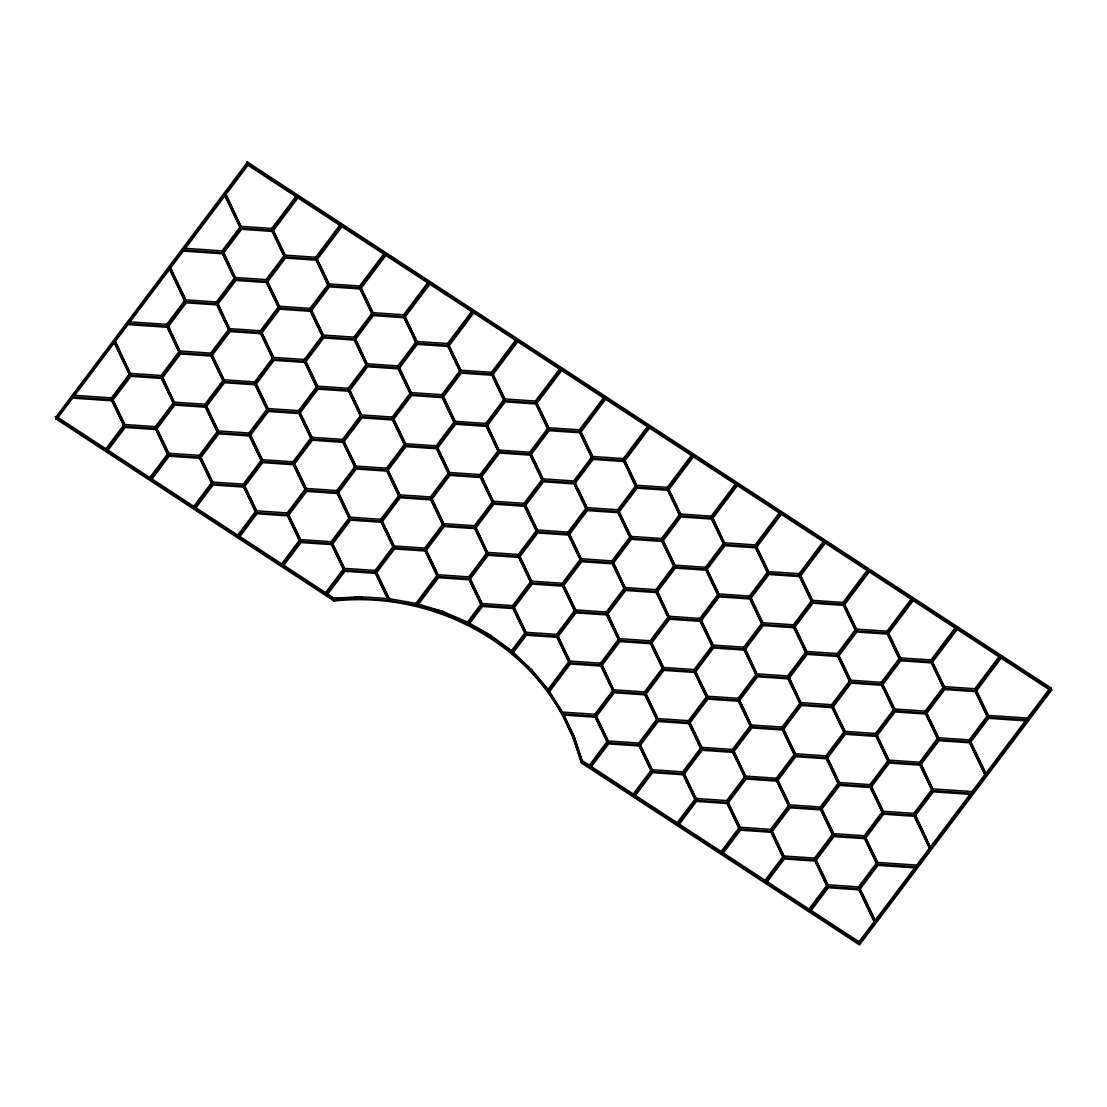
<?xml version="1.0" encoding="UTF-8"?>
<svg xmlns="http://www.w3.org/2000/svg" width="1107" height="1107" viewBox="0 0 1107 1107"><rect width="100%" height="100%" fill="white"/><g stroke="black" fill="none" stroke-linecap="round" stroke-linejoin="round"><path stroke-width="1.5" d="M55.627 417.422L247.456 162.051L1050.93 687.862L1051.65 690.145L859.544 944.949L581.521 763.069L572.679 736.335L561.498 712.825L573.122 738.051M1051.65 690.145L247.567 163.822L55.862 418.889L334.093 601.004C423.4 591.249 518.159 634.671 561.955 714.541M109.69 346.671L111.724 343.973M119.625 333.47L121.604 330.841M185.838 245.505L183.804 248.203L222.064 250.819L240.067 226.907L225.178 195.801M57.384 418.446L72.675 398.133L111.71 400.803L124.136 426.79L106.314 450.466L57.384 418.446L56.941 416.744L105.857 448.764L106.314 450.466M115.1 341.786L128.025 324.628L167.046 327.285L179.486 353.271L161.484 377.183L131.055 375.093L114.658 340.07L131.055 375.093M225.786 194.763L247.982 165.261L296.911 197.281L272.17 230.159L241.727 228.07L225.33 193.047L241.727 228.07M111.849 399.558L111.392 397.842L129.394 373.931L129.837 375.647L111.849 399.558L73.588 396.943L114.201 342.976L129.837 375.647M167.185 326.039L185.173 302.142L169.537 269.471L128.924 323.424L167.185 326.039L166.728 324.337L184.731 300.426L169.828 269.319M228.139 244.882L230.145 242.225M238.143 231.598L240.136 228.941M240.523 228.623L224.873 195.953L184.26 249.919L222.521 252.534L240.523 228.623L240.067 226.907M168.25 326.745L186.253 302.834L216.681 304.923L229.121 330.896L211.133 354.807L180.69 352.732L167.807 325.029L180.69 352.732M223.6 253.226L241.589 229.329L272.018 231.405L284.457 257.391L266.469 281.289L236.04 279.213L223.144 251.524L236.04 279.213M105.857 448.764L123.693 425.074L111.987 400.623M161.484 377.183L161.041 375.467L179.03 351.569L167.323 327.105M216.82 303.664L234.822 279.767L222.382 253.78L183.361 251.109L170.436 268.268L186.391 301.588L216.82 303.664L216.377 301.962L234.366 278.051L222.659 253.6M272.17 230.159L271.713 228.443L296.455 195.579M162.563 377.874L180.552 353.977L210.994 356.053L223.434 382.04L205.432 405.937L175.003 403.861L162.106 376.172L175.003 403.861M217.899 304.37L235.888 280.458L266.33 282.548L278.77 308.521L260.768 332.432L230.339 330.356L217.442 302.654L230.339 330.356M155.796 428.312L173.785 404.415L161.345 378.428L130.917 376.352L112.914 400.25L125.354 426.237L155.796 428.312L155.34 426.61L173.329 402.699L161.622 378.248M211.133 354.807L210.676 353.091L228.679 329.194L216.239 303.207M266.469 281.289L266.012 279.587L284.015 255.675L272.308 231.225M213.748 351.14L215.754 348.484M223.752 337.856L225.745 335.213M150.261 479.234L107.393 451.172L125.216 427.482L155.658 429.571L168.084 455.544L150.261 479.234L149.805 477.532L167.641 453.842L155.935 429.391M205.432 405.937L204.989 404.235L222.977 380.324L211.271 355.873M260.768 332.432L260.325 330.716L278.314 306.819L266.607 282.368M316.118 258.913L340.859 226.049L297.977 197.987L273.235 230.851L285.675 256.838L316.118 258.913L315.661 257.211L340.403 224.334M272.391 316.823L274.398 314.167M151.341 479.94L169.163 456.25L199.592 458.34L212.032 484.312L194.209 508.002L151.341 479.94L150.884 478.224L193.753 506.286L194.209 508.002M199.744 457.08L217.733 433.183L205.293 407.196L174.864 405.12L156.862 429.018L169.302 455.005L199.744 457.08L199.288 455.378L217.276 431.467L205.57 407.016M255.08 383.575L273.069 359.664L260.629 333.677L230.201 331.602L212.198 355.513L224.638 381.486L255.08 383.575L254.624 381.86L272.626 357.962L260.187 331.975M310.417 310.057L328.405 286.16L315.965 260.173L285.537 258.097L267.548 281.994L279.988 307.981L310.417 310.057L309.96 308.355L327.963 284.444L316.256 259.993M193.753 506.286L211.589 482.61L199.883 458.146M249.379 434.705L267.382 410.808L254.942 384.821L224.5 382.745L206.511 406.643L218.951 432.629L249.379 434.705L248.937 433.003L266.925 409.092L255.219 384.641M304.716 361.2L304.273 359.484L322.262 335.587L322.718 337.289L304.716 361.2L274.287 359.125L261.847 333.138L279.836 309.227L310.278 311.316L322.718 337.289M360.066 287.682L384.807 254.818L341.925 226.755L317.183 259.619L329.623 285.606L360.066 287.682L359.609 285.98L384.35 253.102M258 423.082L260.007 420.425M243.692 485.848L261.681 461.937L249.241 435.964L218.812 433.875L200.81 457.786L213.25 483.773L243.692 485.848L243.236 484.133L261.224 460.235L250.251 437.307M299.028 412.344L317.017 388.432L304.577 362.446L274.149 360.37L256.146 384.281L268.586 410.254L299.028 412.344L298.572 410.628L316.574 386.717L304.134 360.744M354.365 338.825L353.908 337.109L371.91 313.212L372.353 314.914L354.365 338.825L323.922 336.749L311.496 310.763L329.485 286.851L359.913 288.941L372.353 314.914M355.444 339.531L373.433 315.62L403.861 317.709L416.301 343.682L398.312 367.593L367.87 365.518L354.987 337.815L367.87 365.518M255.537 511.379L255.98 513.081L238.157 536.77L237.701 535.055L255.537 511.379L243.831 486.914M293.327 463.473L311.33 439.576L298.89 413.589L268.447 411.513L250.459 435.411L262.899 461.398L293.327 463.473L292.885 461.771L310.873 437.86L299.9 414.931M348.663 389.968L366.666 366.057L354.226 340.07L323.784 337.995L305.795 361.906L318.235 387.879L348.663 389.968L348.221 388.253L366.209 364.355L354.503 339.891M404 316.45L428.755 283.586L385.873 255.523L361.131 288.387L373.571 314.374L404 316.45L403.557 314.748L428.298 281.87M349.743 390.674L367.732 366.763L398.174 368.839L410.614 394.825L392.611 418.723L362.183 416.647L349.286 388.958L362.183 416.647M287.626 514.617L305.629 490.705L293.189 464.732L262.76 462.643L244.758 486.554L257.198 512.541L287.626 514.617L287.183 512.901L305.172 489.003L293.466 464.539M342.976 441.098L360.965 417.201L348.525 391.214L318.096 389.138L300.094 413.036L312.534 439.022L342.976 441.098L342.52 439.396L360.508 415.485L348.082 389.512M398.312 367.593L397.856 365.877L415.858 341.98L404.152 317.515M282.105 565.539L239.237 537.476L257.059 513.786L287.488 515.862L299.928 541.849L282.105 565.539L281.648 563.823L299.485 540.133L287.778 515.682M337.275 492.241L355.278 468.33L342.838 442.357L312.395 440.268L294.407 464.179L306.847 490.166L337.275 492.241L336.819 490.526L354.821 466.628L343.115 442.177M392.611 418.723L392.169 417.021L410.157 393.11L398.451 368.659M447.948 345.218L472.703 312.34L429.82 284.291L405.079 317.156L417.519 343.142L447.948 345.218L447.505 343.502L472.246 310.638M283.171 566.231L301.007 542.555L331.436 544.63L343.876 570.617L326.053 594.293L283.171 566.231L282.728 564.528M331.574 543.385L349.577 519.474L337.137 493.487L306.708 491.411L288.706 515.322L301.146 541.295L331.574 543.385L331.131 541.669L349.12 517.772L337.414 493.307M386.924 469.866L404.913 445.969L392.473 419.982L362.044 417.906L344.042 441.804L356.482 467.791L386.924 469.866L386.468 468.164L404.456 444.253L392.016 418.266M442.26 396.361L460.249 372.45L447.809 346.463L417.381 344.388L399.378 368.299L411.818 394.272L442.26 396.361L441.804 394.645L459.806 370.748L448.1 346.283M326.053 594.293L325.596 592.591L343.433 568.901L331.726 544.45M381.223 521.01L399.212 497.098L386.772 471.125L356.343 469.036L338.355 492.947L350.794 518.934L381.223 521.01L380.766 519.294L398.769 495.396L387.063 470.932M436.559 447.491L454.562 423.594L442.122 397.607L411.679 395.531L393.691 419.428L406.131 445.415L436.559 447.491L436.116 445.789L454.105 421.878L442.399 397.427M491.895 373.986L516.651 341.108L473.768 313.046L449.027 345.924L461.467 371.91L491.895 373.986L491.453 372.27L516.194 339.406M336.583 580.137L338.562 577.508M375.522 572.139L393.525 548.242L381.085 522.255L350.656 520.179L332.654 544.077L345.093 570.063L375.522 572.139L375.079 570.437L393.068 546.526L381.362 522.075M430.872 498.634L448.861 474.723L436.421 448.75L405.992 446.661L387.99 470.572L400.43 496.559L430.872 498.634L430.415 496.918L448.404 473.021L435.964 447.034M486.208 425.116L504.197 401.218L491.757 375.231L461.328 373.156L443.326 397.053L455.766 423.04L486.208 425.116L485.752 423.414L503.754 399.502L492.767 376.588M487.274 425.821L505.276 401.924L535.705 404L548.145 429.986L530.156 453.884L499.714 451.808L486.831 424.119L499.714 451.808M425.171 549.778L443.16 525.867L430.72 499.88L400.291 497.804L382.302 521.715L394.742 547.688L425.171 549.778L424.714 548.062L442.717 524.164L431.01 499.7M480.507 476.259L498.51 452.362L486.07 426.375L455.627 424.299L437.639 448.197L450.079 474.183L480.507 476.259L480.051 474.557L498.053 450.646L486.347 426.195M535.843 402.754L560.599 369.876L517.716 341.814L492.975 374.692L505.415 400.665L535.843 402.754L535.401 401.038L559.104 369.544M497.126 454.008L499.132 451.352M481.587 476.965L499.575 453.054L530.018 455.143L542.444 481.116L524.455 505.027L494.026 502.952L481.13 475.249L494.026 502.952M416.315 605.114L437.473 577.01L425.033 551.023L394.604 548.947L376.601 572.845L389.775 600.354L416.315 605.114L415.858 603.398L437.016 575.294L425.309 550.843M474.806 527.402L492.809 503.491L480.369 477.518L449.94 475.429L431.938 499.34L444.377 525.327L474.806 527.402L474.363 525.687L492.352 501.789L479.912 475.802M530.156 453.884L529.7 452.182L547.688 428.271L535.996 403.82M417.657 605.46L438.538 577.716L468.981 579.791L481.42 605.778L467.915 623.698L443.008 613.057L417.657 605.46L442.496 611.299L467.472 621.996L467.915 623.698M475.885 528.108L493.888 504.197L524.317 506.273L536.757 532.259L518.754 556.171L488.325 554.081L475.429 526.392L488.325 554.081M469.119 578.532L487.108 554.635L474.668 528.648L444.239 526.572L426.25 550.47L438.676 576.456L469.119 578.532L468.662 576.83L486.665 552.919L474.958 528.468M524.455 505.027L523.998 503.311L542.001 479.414L530.295 454.963M579.791 431.509L604.533 398.645L561.664 370.582L536.923 403.446L549.363 429.433L579.791 431.509L579.348 429.807L604.09 396.929M467.472 621.996L480.964 604.062L469.257 579.611M518.754 556.171L518.311 554.455L536.3 530.557L524.593 506.093M574.104 482.652L592.093 458.755L579.653 432.768L549.224 430.692L531.222 454.59L543.662 480.576L574.104 482.652L573.647 480.95L591.636 457.039L579.93 432.588M469.05 624.334L482.486 606.47L512.928 608.559L525.368 634.532L511.918 652.397L491.425 637.175L469.05 624.334L490.913 635.432L511.462 650.695L511.918 652.397M513.067 607.3L531.056 583.403L518.616 557.416L488.187 555.34L470.198 579.238L482.624 605.225L513.067 607.3L512.61 605.598L530.613 581.687L518.173 555.7M568.403 533.795L586.392 509.884L573.966 483.897L543.523 481.822L525.534 505.733L537.974 531.72L568.403 533.795L567.946 532.08L585.949 508.182L574.242 483.717M623.739 460.277L623.296 458.575L648.038 425.697L648.481 427.413L623.739 460.277L593.31 458.201L580.871 432.214L605.612 399.35L648.481 427.413M513.205 608.38L524.912 632.83L511.462 650.695L491.425 637.175L490.913 635.432L468.593 622.632M562.702 584.925L580.705 561.028L568.265 535.041L537.836 532.965L519.833 556.863L532.273 582.849L562.702 584.925L562.259 583.223L580.248 559.312L568.541 534.861M618.052 511.42L636.041 487.509L623.601 461.536L593.172 459.447L575.17 483.358L587.609 509.345L618.052 511.42L617.595 509.704L635.584 485.807L623.878 461.356M557.015 636.068L575.003 612.171L562.564 586.184L532.135 584.095L514.146 608.006L526.572 633.993L557.015 636.068L556.558 634.366L574.561 610.455L562.121 584.468M612.351 562.564L611.894 560.848L629.897 536.95L630.34 538.652L612.351 562.564L581.922 560.474L569.482 534.501L587.471 510.59L617.914 512.666L630.34 538.652M667.687 489.045L667.244 487.343L691.986 454.465L692.428 456.181L667.687 489.045L637.258 486.969L624.818 460.982L649.56 428.118L692.428 456.181M564.639 625.773L566.632 623.116M613.43 563.255L631.419 539.358L661.861 541.434L674.288 567.421L656.299 591.318L625.87 589.242L612.974 561.553L625.87 589.242M606.65 613.693L624.652 589.796L612.213 563.809L581.784 561.733L563.781 585.631L576.221 611.618L606.65 613.693L606.207 611.991L624.196 588.08L612.489 563.629M662 540.188L661.543 538.472L679.532 514.575L679.989 516.277L662 540.188L631.557 538.113L619.117 512.126L637.12 488.215L667.549 490.29L679.989 516.277M548.422 691.059L569.316 663.301L568.86 661.599L547.965 689.343L548.422 691.059L532.218 671.437L512.942 653.172L526.434 635.238L556.876 637.314L569.316 663.301M607.729 614.399L625.718 590.501L656.16 592.577L668.6 618.564L650.598 642.461L620.169 640.386L607.273 612.697L620.169 640.386M600.963 664.837L618.951 640.925L606.511 614.952L576.083 612.863L558.08 636.774L570.52 662.761L600.963 664.837L600.506 663.121L618.509 639.223L606.069 613.236M656.299 591.318L655.842 589.616L673.845 565.705L662.138 541.254M711.635 517.813L736.376 484.935L693.508 456.873L668.766 489.751L681.206 515.737L711.635 517.813L711.178 516.097L735.934 483.233M602.028 665.542L620.031 641.631L650.459 643.707L662.899 669.693L644.911 693.605L614.468 691.515L601.585 663.826L614.468 691.515M657.378 592.024L675.367 568.126L705.796 570.202L718.235 596.189L700.247 620.086L669.804 618.01L656.921 590.322L669.804 618.01M712.714 518.519L737.456 485.641L780.324 513.703L755.583 546.581L725.154 544.492L712.258 516.803L725.154 544.492M595.262 715.98L613.264 692.069L600.824 666.082L570.382 664.006L549.224 692.11L563.048 713.78L595.262 715.98L594.805 714.264L612.808 690.353L601.101 665.902M650.598 642.461L650.155 640.759L668.144 616.848L656.437 592.397M705.934 568.956L723.936 545.045L711.497 519.058L681.068 516.983L663.065 540.894L675.505 566.867L705.934 568.956L705.491 567.241L723.48 543.329L711.773 518.879M563.242 713.365L563.684 715.08L595.123 717.225L607.563 743.212L589.727 766.888L589.284 765.186L607.106 741.496L595.4 717.045M644.911 693.605L644.454 691.889L662.456 667.991L650.017 642.005M700.247 620.086L699.79 618.384L717.793 594.473L706.086 570.022M755.583 546.581L755.126 544.865L779.882 512.001M590.806 767.594L608.642 743.904L639.071 745.993L651.511 771.98L633.674 795.656L590.806 767.594L590.349 765.892L633.232 793.954L633.674 795.656M639.209 744.734L657.212 720.837L644.772 694.85L614.33 692.774L596.341 716.672L608.781 742.659L639.209 744.734L638.753 743.032L656.755 719.121L645.049 694.67M694.546 671.229L712.548 647.318L700.108 621.345L669.666 619.256L651.677 643.167L664.117 669.154L694.546 671.229L694.103 669.514L712.092 645.616L700.385 621.165M749.882 597.711L767.884 573.813L755.444 547.827L725.016 545.751L707.013 569.648L719.453 595.635L749.882 597.711L749.439 596.009L767.428 572.098L755.721 547.647M759.513 584.759L761.505 582.102M633.232 793.954L651.054 770.264L639.348 745.814M688.858 722.373L706.847 698.462L694.407 672.475L663.979 670.399L645.976 694.31L658.416 720.283L688.858 722.373L688.402 720.657L706.404 696.746L693.964 670.773M744.195 648.854L762.183 624.957L749.743 598.97L719.315 596.881L701.312 620.792L713.752 646.779L744.195 648.854L743.738 647.152L761.741 623.241L750.034 598.79M799.531 575.349L824.272 542.472L781.404 514.409L756.662 547.287L769.102 573.26L799.531 575.349L799.074 573.634L823.829 540.769M745.26 649.56L763.263 625.649L793.691 627.738L806.131 653.711L788.142 677.622L757.7 675.547L744.817 647.844L757.7 675.547M683.157 773.502L701.16 749.605L688.72 723.618L658.278 721.543L640.289 745.44L652.729 771.427L683.157 773.502L682.701 771.8L700.703 747.889L688.997 723.438M756.039 674.384L756.496 676.086L744.056 650.1L713.614 648.024L695.625 671.935L708.065 697.908L738.494 699.998L738.051 698.282L756.039 674.384L744.333 649.92M793.83 626.479L793.387 624.777L811.376 600.866L811.832 602.582L793.83 626.479L763.401 624.403L750.961 598.417L768.964 574.519L799.392 576.595L811.832 602.582M738.494 699.998L757.119 675.076M739.573 700.703L757.562 676.792L788.004 678.868L800.444 704.855L782.441 728.766L752.013 726.676L739.116 698.987L752.013 726.676M695.002 799.033L695.459 800.735L677.622 824.424L677.18 822.709L695.002 799.033L683.296 774.568M732.806 751.127L750.795 727.23L738.355 701.243L707.927 699.167L689.924 723.065L702.364 749.052L732.806 751.127L732.35 749.425L750.338 725.514L737.912 699.541M788.142 677.622L787.686 675.907L805.688 652.009L793.982 627.544M843.479 604.104L843.022 602.402L867.763 569.524L868.22 571.24L843.479 604.104L813.05 602.028L800.61 576.041L825.352 543.177L868.22 571.24M803.751 656.7L805.758 654.043M733.872 751.833L751.874 727.936L782.303 730.011L794.743 755.998L776.754 779.895L746.312 777.82L733.429 750.131L746.312 777.82M789.208 678.328L807.211 654.417L837.639 656.493L850.079 682.479L832.09 706.391L801.648 704.301L788.765 676.612L801.648 704.301M727.105 802.271L745.094 778.359L732.668 752.386L702.225 750.297L684.237 774.208L696.677 800.195L727.105 802.271L726.649 800.555L744.651 776.657L732.945 752.207M782.441 728.766L781.985 727.05L799.987 703.139L788.281 678.688M837.778 655.247L855.78 631.336L843.34 605.363L812.912 603.273L794.909 627.185L807.349 653.172L837.778 655.247L837.335 653.531L855.324 629.634L843.617 605.183M738.95 827.801L739.407 829.503L721.57 853.193L721.127 851.477L738.95 827.801L727.244 803.336M776.754 779.895L776.298 778.193L794.286 754.282L781.846 728.295M832.09 706.391L831.634 704.675L849.636 680.777L837.916 656.313M887.427 632.872L912.168 600.008L869.299 571.945L844.558 604.809L856.998 630.796L887.427 632.872L886.97 631.17L911.711 598.292M725.168 848.239L727.147 845.61M789.374 762.958L791.367 760.301M722.65 853.898L740.472 830.208L770.915 832.284L783.355 858.271L765.518 881.961L722.65 853.898L722.193 852.182L765.075 880.245L765.518 881.961M771.053 831.039L789.042 807.128L776.616 781.141L746.173 779.065L728.185 802.976L740.625 828.963L771.053 831.039L770.597 829.323L788.599 805.426L776.893 780.961M826.389 757.52L844.392 733.623L831.952 707.636L801.51 705.56L783.521 729.458L795.961 755.444L826.389 757.52L825.933 755.818L843.935 731.907L832.229 707.456M881.726 684.015L899.728 660.104L887.288 634.117L856.846 632.042L838.857 655.953L851.297 681.94L881.726 684.015L881.283 682.299L899.271 658.402L887.565 633.937M765.075 880.245L782.898 856.555L771.192 832.104M820.702 808.663L838.691 784.752L826.251 758.779L795.822 756.69L777.82 780.601L790.26 806.588L820.702 808.663L820.245 806.948L838.234 783.05L825.794 757.063M876.038 735.159L894.027 711.248L881.587 685.261L851.158 683.185L833.156 707.096L845.596 733.069L876.038 735.159L875.582 733.443L893.584 709.532L881.864 685.081M931.374 661.64L956.116 628.776L913.247 600.714L888.506 633.578L900.932 659.564L931.374 661.64L930.918 659.924L955.659 627.06M815.001 859.807L832.99 835.896L820.55 809.909L790.121 807.833L772.133 831.744L784.572 857.717L815.001 859.807L814.544 858.091L832.547 834.194L820.841 809.729M870.337 786.288L869.881 784.586L887.883 760.675L888.34 762.391L870.337 786.288L839.909 784.213L827.469 758.226L845.457 734.328L875.9 736.404L888.34 762.391M925.673 712.783L943.676 688.872L931.236 662.885L900.794 660.81L882.805 684.721L895.245 710.694L925.673 712.783L925.231 711.068L943.219 687.17L931.513 662.706M809.466 910.729L809.023 909.013L826.846 885.323L827.303 887.039L809.466 910.729L766.597 882.653L784.42 858.977L814.863 861.052L827.303 887.039M864.65 837.432L882.639 813.52L870.199 787.547L839.77 785.458L821.768 809.369L834.208 835.356L864.65 837.432L864.193 835.716L882.182 811.818L869.742 785.832M919.986 763.913L919.53 762.211L937.532 738.3L937.975 740.016L919.986 763.913L889.544 761.837L877.104 735.851L895.106 711.953L925.535 714.029L937.975 740.016M975.322 690.408L974.866 688.692L999.607 655.828L1000.064 657.53L975.322 690.408L944.88 688.333L932.454 662.346L957.195 629.468L1000.064 657.53M921.052 764.619L939.054 740.721L969.483 742.797L985.438 776.118L972.513 793.276L933.492 790.606L920.609 762.917L933.492 790.606M858.949 888.561L876.938 864.664L864.498 838.677L834.069 836.601L816.08 860.499L828.52 886.486L858.949 888.561L858.492 886.859L876.495 862.948L865.522 840.033M914.285 815.056L932.274 791.145L919.848 765.172L889.405 763.083L871.417 786.994L883.856 812.981L914.285 815.056L913.828 813.341L931.831 789.443L920.125 764.992M969.621 741.538L987.624 717.64L975.184 691.654L944.741 689.578L926.753 713.475L939.193 739.462L969.621 741.538L969.178 739.836L987.167 715.925L975.461 691.474M915.364 815.762L933.353 791.851L971.614 794.466L931.001 848.419L914.908 814.046L931.001 848.419M874.309 921.425L874.751 923.141L859.461 943.441L859.018 941.739L874.309 921.425L859.087 889.627M875.665 921.937L860.014 889.267L878.017 865.37L916.278 867.985L875.665 921.937L875.208 920.221L914.811 867.625M917.177 866.781L930.101 849.623L914.147 816.302L883.718 814.226L865.716 838.137L878.155 864.11L917.177 866.781L916.721 865.079L929.645 847.92L913.69 814.6M930.544 846.717L970.147 794.106M972.513 793.276L972.071 791.56L984.981 774.402L969.76 742.603M1025.483 720.602L985.88 773.198L970.244 740.541M1027.863 719.758L1050.059 690.256L1001.143 658.236L976.402 691.114L988.828 717.087L1027.863 719.758L1027.407 718.042L1049.616 688.554M334.093 601.004L333.636 599.302M361.961 598.513L334.369 599.745L327.119 594.999L344.955 571.323L375.384 573.398L388.239 600.243L361.961 598.513L361.505 596.798L333.927 598.043L326.676 593.297M241.284 226.368L271.713 228.443M272.792 229.149L285.219 255.136L315.661 257.211M235.583 277.511L266.012 279.587M317.46 259.439L329.166 283.904L359.609 285.98M170.713 268.074L185.934 299.872L216.377 301.962M267.091 280.292L279.531 306.265L309.96 308.355M360.688 286.685L373.114 312.658L403.557 314.748M128.467 321.722L166.728 324.337M229.882 328.641L260.325 330.716M311.773 310.583L323.479 335.034L353.908 337.109M404.622 315.44L417.062 341.426L447.505 343.502M262.124 332.958L273.83 357.409L304.273 359.484M367.427 363.802L397.856 365.877M448.57 344.208L461.01 370.195L491.453 372.27M180.247 351.016L210.676 353.091M130.598 373.391L161.041 375.467M211.755 353.797L224.195 379.784L254.624 381.86M306.072 361.726L317.778 386.177L348.221 388.253M398.935 366.583L411.375 392.57L441.804 394.645M492.518 372.976L504.958 398.963L535.401 401.038M73.131 395.227L111.392 397.842M174.546 402.159L204.989 404.235M256.437 384.087L268.143 408.552L298.572 410.628M361.726 414.945L392.169 417.021M443.616 396.873L455.323 421.338L485.752 423.414M536.466 401.744L548.906 427.731L579.348 429.807M112.471 398.548L124.911 424.535L155.34 426.61M206.788 406.463L218.494 430.927L248.937 433.003M300.384 412.856L312.091 437.32L342.52 439.396M393.234 417.726L405.674 443.713L436.116 445.789M499.271 450.106L529.7 452.182M580.414 430.512L592.854 456.485L623.296 458.575M156.419 427.316L168.859 453.289L199.288 455.378M250.736 435.231L262.442 459.682L292.885 461.771M343.599 440.102L356.039 466.075L386.468 468.164M437.915 448.017L449.622 472.468L480.051 474.557M530.779 452.888L543.219 478.861L573.647 480.95M624.362 459.28L636.802 485.253L667.244 487.343M200.367 456.07L212.807 482.057L243.236 484.133M294.683 463.999L306.39 488.45L336.819 490.526M388.266 470.392L399.987 494.843L430.415 496.918M493.57 501.236L523.998 503.311M574.727 481.642L587.167 507.629L617.595 509.704M668.31 488.035L680.75 514.022L711.178 516.097M244.315 484.838L256.741 510.825L287.183 512.901M337.898 491.231L350.338 517.218L380.766 519.294M432.214 499.16L443.935 523.611L474.363 525.687M525.078 504.017L537.518 530.004L567.946 532.08M618.675 510.41L631.115 536.397L661.543 538.472M724.698 542.79L755.126 544.865M288.249 513.606L300.689 539.593L331.131 541.669M382.579 521.535L394.286 545.986L424.714 548.062M487.869 552.379L518.311 554.455M569.759 534.321L581.466 558.772L611.894 560.848M662.623 539.178L675.049 565.165L705.491 567.241M756.939 547.093L768.645 571.558L799.074 573.634M332.93 543.897L344.637 568.361L375.079 570.437M426.527 550.29L438.234 574.754L468.662 576.83M519.377 555.16L531.817 581.147L562.259 583.223M625.413 587.54L655.842 589.616M706.557 567.946L718.997 593.933L749.439 596.009M800.153 574.339L812.593 600.326L843.022 602.402M469.742 577.536L482.182 603.509L512.61 605.598M564.058 585.451L575.765 609.902L606.207 611.991M669.361 616.295L699.79 618.384M750.504 596.715L762.944 622.688L793.387 624.777M844.835 604.63L856.541 629.08L886.97 631.17M514.423 607.826L526.129 632.277L556.558 634.366M619.712 638.67L650.155 640.759M701.603 620.612L713.309 645.063L743.738 647.152M794.452 625.483L806.892 651.456L837.335 653.531M888.049 631.862L900.489 657.849L930.918 659.924M558.371 636.594L570.077 661.045L600.506 663.121M651.22 641.451L663.66 667.438L694.103 669.514M838.4 654.237L850.84 680.224L881.283 682.299M932.731 662.166L944.437 686.617L974.866 688.692M757.257 673.831L787.686 675.907M614.025 689.813L644.454 691.889M695.902 671.755L707.608 696.206L738.051 698.282M801.205 702.599L831.634 704.675M882.348 683.005L894.788 708.992L925.231 711.068M976.678 690.934L988.385 715.385L1027.407 718.042M549.695 691.847L562.591 712.064L594.805 714.264M646.267 694.117L657.973 718.581L688.402 720.657M751.556 724.974L781.985 727.05M832.713 705.38L845.153 731.367L875.582 733.443M926.296 711.773L938.736 737.76L969.178 739.836M595.884 714.97L608.324 740.957L638.753 743.032M690.215 722.885L701.921 747.35L732.35 749.425M783.064 727.756L795.504 753.742L825.933 755.818M877.394 735.671L889.101 760.135L919.53 762.211M639.832 743.738L652.272 769.711L682.701 771.8M745.869 776.104L776.298 778.193M827.745 758.046L839.452 782.497L869.881 784.586M933.049 788.89L972.071 791.56M683.78 772.506L696.22 798.479L726.649 800.555M777.377 778.885L789.817 804.872L820.245 806.948M871.693 786.814L883.4 811.265L913.828 813.341M727.728 801.26L740.168 827.247L770.597 829.323M822.044 809.189L833.751 833.64L864.193 835.716M772.409 831.565L784.116 856.015L814.544 858.091M865.992 837.957L877.699 862.408L916.721 865.079M816.357 860.319L828.064 884.784L858.492 886.859M376.145 571.143L389.318 598.652L415.858 603.398M417.201 603.758L442.496 611.299L442.938 613.029M108.361 450.397L149.805 477.532M194.832 506.992L237.701 535.055M240.205 536.701L281.648 563.823M284.153 565.469L325.596 592.591M563.947 714.859L573.91 735.823L582.033 760.44L589.284 765.186M634.297 794.66L677.18 822.709M679.684 824.355L721.127 851.477M766.141 880.951L809.023 909.013M811.528 910.66L859.018 941.739M238.157 536.77L195.289 508.708L213.111 485.018L243.54 487.094L255.98 513.081M573.91 735.823L582.49 762.142L589.727 766.888M677.622 824.424L634.754 796.362L652.59 772.672L683.019 774.762L695.459 800.735M721.57 853.193L678.702 825.13L696.524 801.44L726.967 803.516L739.407 829.503M859.461 943.441L810.545 911.421L828.368 887.745L858.811 889.82L874.751 923.141M114.92 456.236L117.812 458.132M152.531 480.853L156.862 483.69M165.538 489.377L168.43 491.273M194.472 508.307L197.364 510.202M204.587 514.935L207.493 516.831M242.198 539.552L246.543 542.388M255.219 548.076L258.111 549.958M265.334 554.704L268.24 556.586M284.139 567.005L287.031 568.901M294.268 573.634L297.16 575.529M617.236 785.029L620.128 786.925M627.351 791.657L630.243 793.553M706.903 843.728L709.795 845.61M717.032 850.356L719.924 852.238M764.757 881.587L769.102 884.438M777.778 890.111L780.67 892.007M796.583 902.413L799.475 904.308M854.438 940.286L858.769 943.122M519.93 660.326L524.732 664.864M513.69 652.604L531.692 669.693L547.965 689.343L532.218 671.437L531.747 669.749M572.679 736.335L581.078 761.353M538.044 679.407L545.364 688.263M547.453 690.796L560.626 711.455M925.812 713.849L936.799 736.778M800.403 577.937L810.642 599.344M876.177 736.224L887.15 759.153M860.319 889.115L875.208 920.221M667.825 490.11L678.812 513.039M815.873 862.395L826.113 883.801M618.19 512.486L629.163 535.414M557.886 638.67L568.126 660.063M360.204 288.761L371.177 311.676M310.555 311.122L321.528 334.051M376.366 574.671L387.782 598.527L361.505 596.798L334.369 599.745L333.927 598.043M115.239 344.388L128.647 372.381M563.684 715.08L574.353 737.539M1050.93 687.862L1051.525 690.45M988.385 715.385L988.828 717.087M987.167 715.925L987.624 717.64M984.981 774.402L985.438 776.118M944.437 686.617L944.88 688.333M943.219 687.17L943.676 688.872M938.736 737.76L939.193 739.462M900.489 657.849L900.932 659.564M899.271 658.402L899.728 660.104M931.831 789.443L932.274 791.145M894.788 708.992L895.245 710.694M893.584 709.532L894.027 711.248M929.645 847.92L930.101 849.623M856.541 629.08L856.998 630.796M855.324 629.634L855.78 631.336M889.101 760.135L889.544 761.837M850.84 680.224L851.297 681.94M883.4 811.265L883.856 812.981M882.182 811.818L882.639 813.52M812.593 600.326L813.05 602.028M845.153 731.367L845.596 733.069M843.935 731.907L844.392 733.623M877.699 862.408L878.155 864.11M876.495 862.948L876.938 864.664M806.892 651.456L807.349 653.172M805.688 652.009L806.131 653.711M839.452 782.497L839.909 784.213M768.645 571.558L769.102 573.26M767.428 572.098L767.884 573.813M799.987 703.139L800.444 704.855M833.751 833.64L834.208 835.356M832.547 834.194L832.99 835.896M762.944 622.688L763.401 624.403M761.741 623.241L762.183 624.957M795.504 753.742L795.961 755.444M794.286 754.282L794.743 755.998M828.064 884.784L828.52 886.486M723.48 543.329L723.936 545.045M789.817 804.872L790.26 806.588M718.997 593.933L719.453 595.635M717.793 594.473L718.235 596.189M750.338 725.514L750.795 727.23M784.116 856.015L784.572 857.717M680.75 514.022L681.206 515.737M713.309 645.063L713.752 646.779M712.092 645.616L712.548 647.318M744.651 776.657L745.094 778.359M675.049 565.165L675.505 566.867M673.845 565.705L674.288 567.421M707.608 696.206L708.065 697.908M706.404 696.746L706.847 698.462M740.168 827.247L740.625 828.963M636.802 485.253L637.258 486.969M635.584 485.807L636.041 487.509M668.144 616.848L668.6 618.564M701.921 747.35L702.364 749.052M700.703 747.889L701.16 749.605M631.115 536.397L631.557 538.113M663.66 667.438L664.117 669.154M662.456 667.991L662.899 669.693M696.22 798.479L696.677 800.195M592.854 456.485L593.31 458.201M624.196 588.08L624.652 589.796M657.973 718.581L658.416 720.283M587.167 507.629L587.609 509.345M585.949 508.182L586.392 509.884M618.509 639.223L618.951 640.925M652.272 769.711L652.729 771.427M651.054 770.264L651.511 771.98M548.906 427.731L549.363 429.433M547.688 428.271L548.145 429.986M581.466 558.772L581.922 560.474M580.248 559.312L580.705 561.028M612.808 690.353L613.264 692.069M543.219 478.861L543.662 480.576M575.765 609.902L576.221 611.618M574.561 610.455L575.003 612.171M608.324 740.957L608.781 742.659M504.958 398.963L505.415 400.665M503.754 399.502L504.197 401.218M537.518 530.004L537.974 531.72M536.3 530.557L536.757 532.259M570.077 661.045L570.52 662.761M582.033 760.44L582.49 762.142M580.857 761.118L581.521 763.069M498.053 450.646L498.51 452.362M531.817 581.147L532.273 582.849M562.591 712.064L563.048 713.78M461.01 370.195L461.467 371.91M459.806 370.748L460.249 372.45M492.352 501.789L492.809 503.491M526.129 632.277L526.572 633.993M524.912 632.83L525.368 634.532M455.323 421.338L455.766 423.04M454.105 421.878L454.562 423.594M486.665 552.919L487.108 554.635M511.545 652.369L511.988 654.071M417.062 341.426L417.519 343.142M415.858 341.98L416.301 343.682M449.622 472.468L450.079 474.183M448.404 473.021L448.861 474.723M482.182 603.509L482.624 605.225M480.964 604.062L481.42 605.778M411.375 392.57L411.818 394.272M410.157 393.11L410.614 394.825M443.935 523.611L444.377 525.327M442.717 524.164L443.16 525.867M373.114 312.658L373.571 314.374M405.674 443.713L406.131 445.415M404.456 444.253L404.913 445.969M438.234 574.754L438.676 576.456M437.016 575.294L437.473 577.01M366.209 364.355L366.666 366.057M399.987 494.843L400.43 496.559M329.166 283.904L329.623 285.606M327.963 284.444L328.405 286.16M360.508 415.485L360.965 417.201M394.286 545.986L394.742 547.688M393.068 546.526L393.525 548.242M323.479 335.034L323.922 336.749M356.039 466.075L356.482 467.791M354.821 466.628L355.278 468.33M389.318 598.652L389.775 600.354M285.219 255.136L285.675 256.838M317.778 386.177L318.235 387.879M316.574 386.717L317.017 388.432M350.338 517.218L350.794 518.934M349.12 517.772L349.577 519.474M247.774 162.162L248.231 163.878M247.456 162.051L247.913 163.767M247.124 162.12L247.567 163.822M246.847 162.328L247.304 164.044M279.531 306.265L279.988 307.981M278.314 306.819L278.77 308.521M312.091 437.32L312.534 439.022M310.873 437.86L311.33 439.576M344.637 568.361L345.093 570.063M343.433 568.901L343.876 570.617M273.83 357.409L274.287 359.125M306.39 488.45L306.847 490.166M305.172 489.003L305.629 490.705M333.318 599.191L333.774 600.907M234.366 278.051L234.822 279.767M268.143 408.552L268.586 410.254M266.925 409.092L267.382 410.808M300.689 539.593L301.146 541.295M222.064 250.819L222.521 252.534M228.679 329.194L229.121 330.896M262.442 459.682L262.899 461.398M261.224 460.235L261.681 461.937M224.195 379.784L224.638 381.486M222.977 380.324L223.434 382.04M256.741 510.825L257.198 512.541M185.934 299.872L186.391 301.588M184.731 300.426L185.173 302.142M218.494 430.927L218.951 432.629M217.276 431.467L217.733 433.183M179.03 351.569L179.486 353.271M212.807 482.057L213.25 483.773M211.589 482.61L212.032 484.312M173.329 402.699L173.785 404.415M168.859 453.289L169.302 455.005M124.911 424.535L125.354 426.237M123.693 425.074L124.136 426.79M55.475 416.55L55.931 418.266M55.35 416.855L56.07 419.138M988.689 718.346L970.701 742.244L986.337 774.914L1026.95 720.961L988.689 718.346M361.505 596.798L361.878 598.527L361.505 596.798M491.425 637.175L490.968 635.473L491.356 637.148"/></g></svg>
